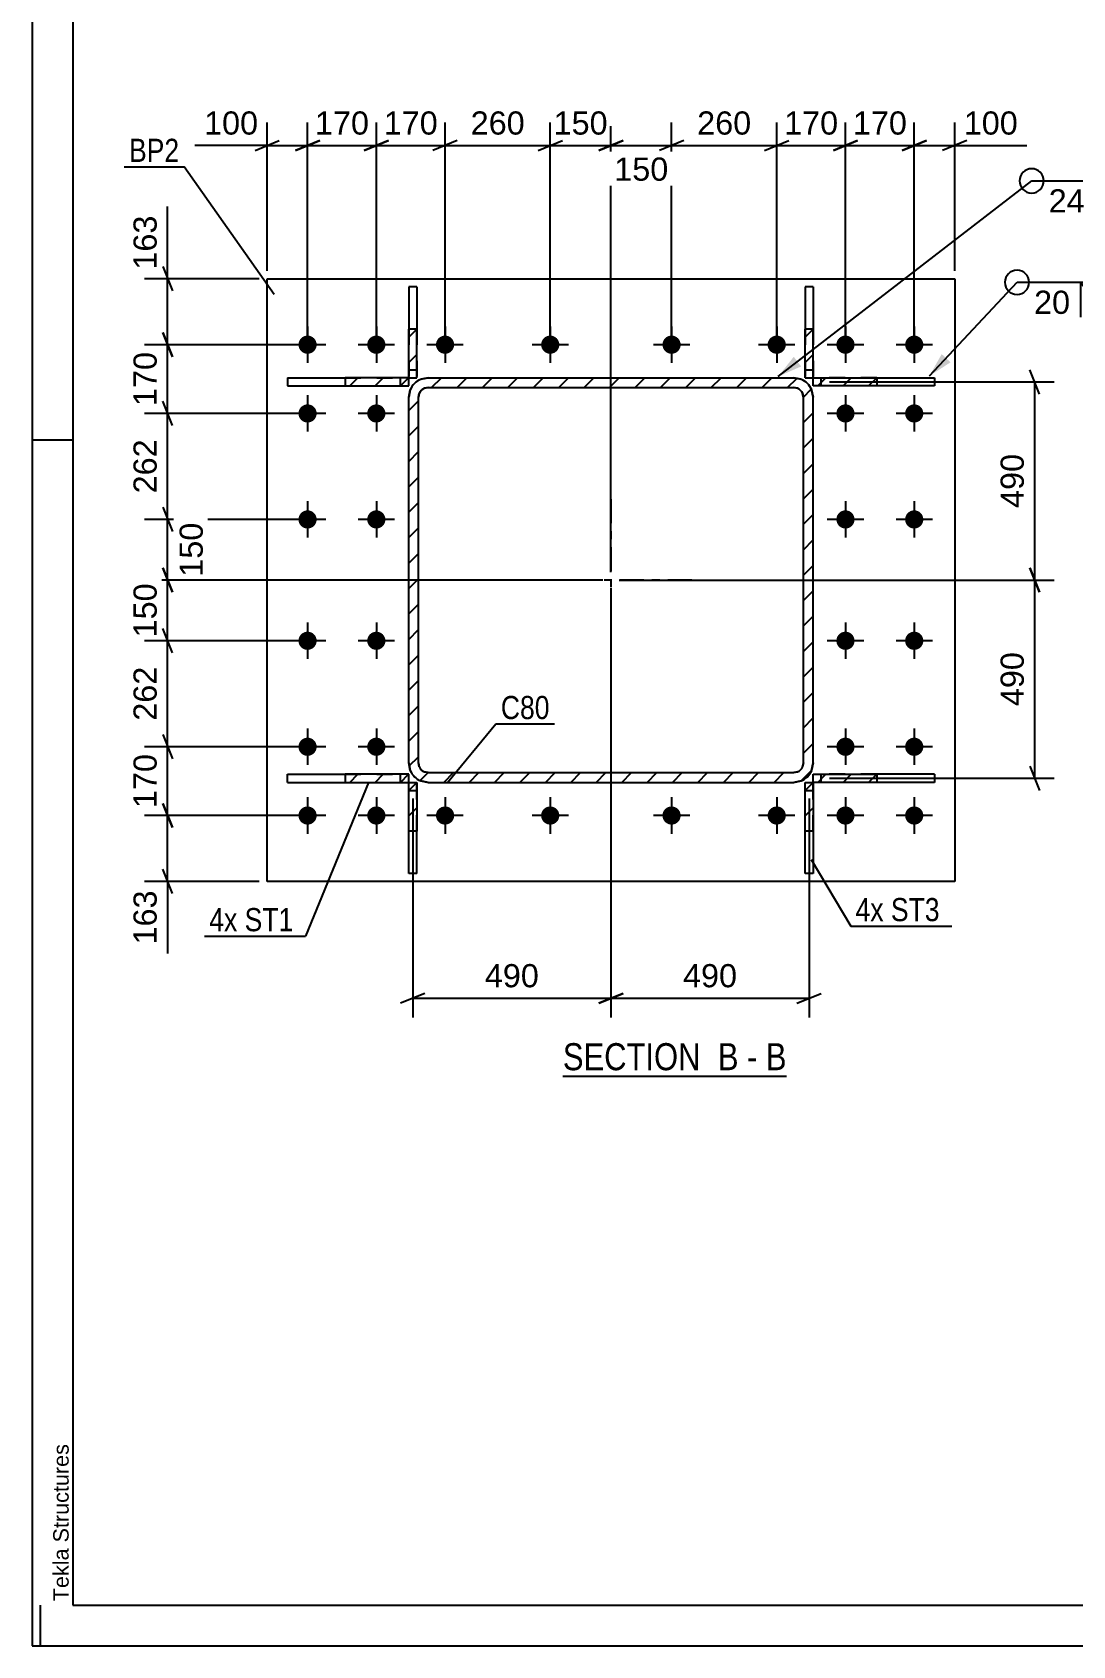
# Model space of a CAD drawing. Header units: millimetres. Extents: x 0 to 841, y 0 to 594.
# Drawn here: x 0 to 128.6, y 0 to 199.4 of the extents above; entities that cross this region are included whole.
import ezdxf

# ---------------------------------------------------------------- set-up
doc = ezdxf.new("R2010")
doc.units = ezdxf.units.MM
doc.linetypes.add('DXK_LINE_DOT2', pattern=[3.9198, 1.9599, -1.9599])
doc.linetypes.add('DXK_LINE_DOT3', pattern=[5.9187, 2.979, -0.9799, 0.9799, -0.9799])
doc.styles.add('Arial', font='ARIAL.TTF', dxfattribs={"height": 0.2})
doc.styles.add('Arial Narrow', font='ARIALN.TTF', dxfattribs={"height": 0.2})

# ---------------------------------------------------------------- blocks, each defined once
blk = doc.blocks.new('Unknown-284856987-18 - 4410')
at = {"color": 6, "linetype": 'Continuous'}
blk.add_line((65.6, 70.39), (93.24, 70.39), dxfattribs=at)
at = {"color": 0, "linetype": 'Continuous'}
for points in [[(83.71, 71.14), (83.71, 74.64), (65.6, 74.64), (65.6, 71.14)], [(87.31, 71.14), (87.31, 74.64), (84.76, 74.64), (84.76, 71.14)], [(89.64, 71.14), (89.64, 74.64), (88.36, 74.64), (88.36, 71.14)], [(93.24, 71.14), (93.24, 74.64), (90.69, 74.64), (90.69, 71.14)]]:
    blk.add_wipeout(points, dxfattribs=at)
at = {"color": 7, "linetype": 'Continuous', "style": 'Arial Narrow'}
for s, p in [('SECTION ', (65.6, 71.14)), ('B', (84.76, 71.14)), ('B', (90.69, 71.14)), ('-', (88.36, 71.14))]:
    blk.add_text(s, height=3.34, dxfattribs=at).set_placement(p)
blk = doc.blocks.new('Unknown-284856987-1130')
at = {"color": 5, "linetype": 'Continuous'}
for p, q in [((0, 594), (0, 0)), ((5, 589), (5, 5)), ((5, 149), (0, 149)), ((1, 0), (1, 5)), ((5, 5), (836, 5)), ((0, 0), (841, 0))]:
    blk.add_line(p, q, dxfattribs=at)
at = {"color": 174, "linetype": 'Continuous', "style": 'Arial'}
blk.add_text('Tekla Structures', height=1.9102, rotation=90, dxfattribs=at).set_placement((4.5, 5.5))
blk = doc.blocks.new('Part-284856987-4473 - 4410')
at = {"linetype": 'Continuous'}
h = blk.add_hatch(dxfattribs=at)
h.set_pattern_fill('', scale=0.7, style=0, pattern_type=0)
h.set_pattern_definition([(45, (96.5356, 162.7479), (-1.57154, 1.57154), [])])
h.paths.add_polyline_path([(96.54, 156.72), (96.54, 162.75), (95.54, 162.75), (95.54, 156.72)])
at = {"color": 2, "linetype": 'Continuous'}
for p, q in [((95.54, 167.97), (95.54, 162.75)), ((96.54, 167.97), (95.54, 167.97)), ((96.54, 167.97), (96.54, 162.75)), ((95.54, 156.72), (95.54, 162.75)), ((96.54, 162.75), (95.54, 162.75)), ((96.54, 156.72), (96.54, 162.75)), ((95.54, 156.72), (96.54, 156.72))]:
    blk.add_line(p, q, dxfattribs=at)
at = {"color": 7, "linetype": 'DXK_LINE_DOT2'}
for p, q in [((95.54, 162.75), (95.54, 156.72)), ((96.54, 162.75), (96.54, 156.72)), ((95.54, 157.72), (96.54, 157.72)), ((95.54, 156.72), (96.54, 156.72))]:
    blk.add_line(p, q, dxfattribs=at)
blk = doc.blocks.new('Part-284856987-4422 - 4410')
at = {"color": 2, "linetype": 'Continuous'}
for p, q in [((29.04, 168.97), (114.04, 168.97)), ((29.04, 94.47), (29.04, 168.97)), ((114.04, 168.97), (114.04, 94.47)), ((114.04, 94.47), (29.04, 94.47))]:
    blk.add_line(p, q, dxfattribs=at)
blk = doc.blocks.new('Part-284856987-4437 - 4410')
at = {"linetype": 'Continuous'}
h = blk.add_hatch(dxfattribs=at)
h.set_pattern_fill('', scale=0.7, style=0, pattern_type=0)
h.set_pattern_definition([(45, (104.3991, 156.7228), (-1.57154, 1.57154), [])])
h.paths.add_polyline_path([(104.4, 155.72), (104.4, 156.72), (96.54, 156.72), (96.54, 155.72)])
at = {"color": 7, "linetype": 'DXK_LINE_DOT2'}
for p, q in [((104.4, 156.72), (96.54, 156.72)), ((96.54, 155.72), (96.54, 156.72)), ((104.4, 155.72), (96.54, 155.72)), ((97.54, 155.72), (97.54, 156.72))]:
    blk.add_line(p, q, dxfattribs=at)
at = {"color": 2, "linetype": 'Continuous'}
for p, q in [((96.54, 156.72), (104.4, 156.72)), ((96.54, 155.72), (96.54, 156.72)), ((104.4, 155.72), (96.54, 155.72)), ((104.4, 156.72), (111.54, 156.72)), ((104.4, 156.72), (104.4, 155.72)), ((111.54, 155.72), (104.4, 155.72)), ((111.54, 156.72), (111.54, 155.72))]:
    blk.add_line(p, q, dxfattribs=at)
blk = doc.blocks.new('Part-284856987-4476 - 4410')
at = {"linetype": 'Continuous'}
h = blk.add_hatch(dxfattribs=at)
h.set_pattern_fill('', scale=0.7, style=0, pattern_type=0)
h.set_pattern_definition([(45, (96.5356, 106.7228), (-1.57154, 1.57154), [])])
h.paths.add_polyline_path([(96.54, 100.7), (96.54, 106.72), (95.54, 106.72), (95.54, 100.7)])
at = {"color": 7, "linetype": 'DXK_LINE_DOT2'}
for p, q in [((95.54, 100.7), (95.54, 106.72)), ((95.54, 106.72), (96.54, 106.72)), ((95.54, 105.72), (96.54, 105.72)), ((96.54, 100.7), (96.54, 106.72))]:
    blk.add_line(p, q, dxfattribs=at)
at = {"color": 2, "linetype": 'Continuous'}
for p, q in [((95.54, 100.7), (95.54, 106.72)), ((95.54, 106.72), (96.54, 106.72)), ((96.54, 106.72), (96.54, 100.7)), ((95.54, 95.47), (95.54, 100.7)), ((96.54, 100.7), (95.54, 100.7)), ((96.54, 100.7), (96.54, 95.47)), ((96.54, 95.47), (95.54, 95.47))]:
    blk.add_line(p, q, dxfattribs=at)
blk = doc.blocks.new('Part-284856987-4507 - 4410')
at = {"linetype": 'Continuous'}
h = blk.add_hatch(dxfattribs=at)
h.set_pattern_fill('', scale=0.7, style=0, pattern_type=0)
h.set_pattern_definition([(45, (47.5353, 106.7228), (-1.57154, 1.57154), [])])
h.paths.add_polyline_path([(47.54, 100.7), (47.54, 106.72), (46.54, 106.72), (46.54, 100.7)])
at = {"color": 7, "linetype": 'DXK_LINE_DOT2'}
for p, q in [((46.54, 100.7), (46.54, 106.72)), ((46.54, 106.72), (47.54, 106.72)), ((46.54, 105.72), (47.54, 105.72)), ((47.54, 100.7), (47.54, 106.72))]:
    blk.add_line(p, q, dxfattribs=at)
at = {"color": 2, "linetype": 'Continuous'}
for p, q in [((46.54, 100.7), (46.54, 106.72)), ((46.54, 106.72), (47.54, 106.72)), ((47.54, 106.72), (47.54, 100.7)), ((46.54, 95.47), (46.54, 100.7)), ((47.54, 100.7), (46.54, 100.7)), ((47.54, 95.47), (47.54, 100.7)), ((47.54, 95.47), (46.54, 95.47))]:
    blk.add_line(p, q, dxfattribs=at)
blk = doc.blocks.new('Bolt-284856987-4491 - 4410')
at = {"linetype": 'Continuous'}
for points in [[(35.16, 160.82, -1), (32.91, 160.82, -1)], [(43.66, 160.82, -1), (41.41, 160.82, -1)], [(52.16, 160.82, -1), (49.91, 160.82, -1)], [(65.16, 160.82, -1), (62.91, 160.82, -1)], [(80.16, 160.82, -1), (77.91, 160.82, -1)], [(93.16, 160.82, -1), (90.91, 160.82, -1)], [(101.66, 160.82, -1), (99.41, 160.82, -1)], [(110.16, 160.82, -1), (107.91, 160.82, -1)], [(35.16, 152.32, -1), (32.91, 152.32, -1)], [(43.66, 152.32, -1), (41.41, 152.32, -1)], [(101.66, 152.32, -1), (99.41, 152.32, -1)], [(110.16, 152.32, -1), (107.91, 152.32, -1)], [(35.16, 139.22, -1), (32.91, 139.22, -1)], [(43.66, 139.22, -1), (41.41, 139.22, -1)], [(101.66, 139.22, -1), (99.41, 139.22, -1)], [(110.16, 139.22, -1), (107.91, 139.22, -1)], [(35.16, 124.22, -1), (32.91, 124.22, -1)], [(43.66, 124.22, -1), (41.41, 124.22, -1)], [(101.66, 124.22, -1), (99.41, 124.22, -1)], [(110.16, 124.22, -1), (107.91, 124.22, -1)], [(35.16, 111.12, -1), (32.91, 111.12, -1)], [(43.66, 111.12, -1), (41.41, 111.12, -1)], [(101.66, 111.12, -1), (99.41, 111.12, -1)], [(110.16, 111.12, -1), (107.91, 111.12, -1)], [(35.16, 102.62, -1), (32.91, 102.62, -1)], [(43.66, 102.62, -1), (41.41, 102.62, -1)], [(52.16, 102.62, -1), (49.91, 102.62, -1)], [(65.16, 102.62, -1), (62.91, 102.62, -1)], [(80.16, 102.62, -1), (77.91, 102.62, -1)], [(93.16, 102.62, -1), (90.91, 102.62, -1)], [(101.66, 102.62, -1), (99.41, 102.62, -1)], [(110.16, 102.62, -1), (107.91, 102.62, -1)]]:
    blk.add_hatch(color=1, dxfattribs=at).paths.add_polyline_path(points)
at = {"color": 1, "linetype": 'Continuous'}
for p, q in [((34.04, 163.07), (34.04, 158.57)), ((42.54, 163.07), (42.54, 158.57)), ((51.04, 163.07), (51.04, 158.57)), ((64.04, 163.07), (64.04, 158.57)), ((79.04, 163.07), (79.04, 158.57)), ((92.04, 163.07), (92.04, 158.57)), ((100.54, 163.07), (100.54, 158.57)), ((109.04, 163.07), (109.04, 158.57)), ((36.29, 160.82), (31.79, 160.82)), ((44.79, 160.82), (40.29, 160.82)), ((53.29, 160.82), (48.79, 160.82)), ((66.29, 160.82), (61.79, 160.82)), ((81.29, 160.82), (76.79, 160.82)), ((94.29, 160.82), (89.79, 160.82)), ((102.79, 160.82), (98.29, 160.82)), ((111.29, 160.82), (106.79, 160.82)), ((34.04, 154.57), (34.04, 150.07)), ((42.54, 154.57), (42.54, 150.07)), ((100.54, 154.57), (100.54, 150.07)), ((109.04, 154.57), (109.04, 150.07)), ((36.29, 152.32), (31.79, 152.32)), ((44.79, 152.32), (40.29, 152.32)), ((102.79, 152.32), (98.29, 152.32)), ((111.29, 152.32), (106.79, 152.32)), ((34.04, 141.47), (34.04, 136.97)), ((42.54, 141.47), (42.54, 136.97)), ((100.54, 141.47), (100.54, 136.97)), ((109.04, 141.47), (109.04, 136.97)), ((36.29, 139.22), (31.79, 139.22)), ((44.79, 139.22), (40.29, 139.22)), ((102.79, 139.22), (98.29, 139.22)), ((111.29, 139.22), (106.79, 139.22)), ((34.04, 126.47), (34.04, 121.97)), ((42.54, 126.47), (42.54, 121.97)), ((100.54, 126.47), (100.54, 121.97)), ((109.04, 126.47), (109.04, 121.97)), ((36.29, 124.22), (31.79, 124.22)), ((44.79, 124.22), (40.29, 124.22)), ((102.79, 124.22), (98.29, 124.22)), ((111.29, 124.22), (106.79, 124.22)), ((34.04, 113.37), (34.04, 108.87)), ((42.54, 113.37), (42.54, 108.87)), ((100.54, 113.37), (100.54, 108.87)), ((109.04, 113.37), (109.04, 108.87)), ((36.29, 111.12), (31.79, 111.12)), ((44.79, 111.12), (40.29, 111.12)), ((102.79, 111.12), (98.29, 111.12)), ((111.29, 111.12), (106.79, 111.12)), ((34.04, 104.87), (34.04, 100.37)), ((42.54, 104.87), (42.54, 100.37)), ((51.04, 104.87), (51.04, 100.37)), ((64.04, 104.87), (64.04, 100.37)), ((79.04, 104.87), (79.04, 100.37)), ((92.04, 104.87), (92.04, 100.37)), ((100.54, 104.87), (100.54, 100.37)), ((109.04, 104.87), (109.04, 100.37)), ((36.29, 102.62), (31.79, 102.62)), ((44.79, 102.62), (40.29, 102.62)), ((53.29, 102.62), (48.79, 102.62)), ((66.29, 102.62), (61.79, 102.62)), ((81.29, 102.62), (76.79, 102.62)), ((94.29, 102.62), (89.79, 102.62)), ((102.79, 102.62), (98.29, 102.62)), ((111.29, 102.62), (106.79, 102.62))]:
    blk.add_line(p, q, dxfattribs=at)
blk = doc.blocks.new('Part-284856987-4508 - 4410')
at = {"linetype": 'Continuous'}
h = blk.add_hatch(dxfattribs=at)
h.set_pattern_fill('', scale=0.7, style=0, pattern_type=0)
h.set_pattern_definition([(45, (47.5353, 162.7479), (-1.57154, 1.57154), [])])
h.paths.add_polyline_path([(47.54, 156.72), (47.54, 162.75), (46.54, 162.75), (46.54, 156.72)])
at = {"color": 2, "linetype": 'Continuous'}
for p, q in [((47.54, 167.97), (46.54, 167.97)), ((46.54, 167.97), (46.54, 162.75)), ((47.54, 167.97), (47.54, 162.75)), ((46.54, 156.72), (46.54, 162.75)), ((47.54, 162.75), (46.54, 162.75)), ((47.54, 156.72), (47.54, 162.75)), ((46.54, 156.72), (47.54, 156.72))]:
    blk.add_line(p, q, dxfattribs=at)
at = {"color": 7, "linetype": 'DXK_LINE_DOT2'}
for p, q in [((46.54, 162.75), (46.54, 156.72)), ((47.54, 162.75), (47.54, 156.72)), ((46.54, 157.72), (47.54, 157.72)), ((46.54, 156.72), (47.54, 156.72))]:
    blk.add_line(p, q, dxfattribs=at)
blk = doc.blocks.new('Part-284856987-4514 - 4410')
at = {"linetype": 'Continuous'}
h = blk.add_hatch(dxfattribs=at)
h.set_pattern_fill('', scale=0.7, style=0, pattern_type=0)
h.set_pattern_definition([(45, (95.0537, 106.9055), (-1.571545, 1.571545), [])])
h.paths.add_polyline_path([(94.14, 106.72), (95.05, 106.91), (95.83, 107.43), (96.35, 108.2), (96.54, 109.12), (96.54, 154.32), (96.35, 155.24), (95.83, 156.02), (95.05, 156.54), (94.14, 156.72), (48.94, 156.72), (48.02, 156.54), (47.24, 156.02), (46.72, 155.24), (46.54, 154.32), (46.54, 109.12), (46.72, 108.2), (47.24, 107.43), (48.02, 106.91), (48.94, 106.72)])
h.paths.add_polyline_path([(48.48, 108.01), (48.09, 108.27), (47.83, 108.66), (47.74, 109.12), (47.74, 154.32), (47.83, 154.78), (48.09, 155.17), (48.48, 155.43), (48.94, 155.52), (94.14, 155.52), (94.59, 155.43), (94.98, 155.17), (95.24, 154.78), (95.34, 154.32), (95.34, 109.12), (95.24, 108.66), (94.98, 108.27), (94.59, 108.01), (94.14, 107.92), (48.94, 107.92)])
at = {"color": 7, "linetype": 'DXK_LINE_DOT2'}
for p, q in [((48.02, 156.54), (48.94, 156.72)), ((48.94, 156.72), (94.14, 156.72)), ((94.14, 156.72), (95.05, 156.54)), ((46.54, 154.32), (46.72, 155.24)), ((46.54, 109.12), (46.54, 154.32)), ((47.83, 154.78), (47.74, 154.32)), ((47.74, 109.12), (47.74, 154.32)), ((48.94, 155.52), (48.48, 155.43)), ((48.94, 155.52), (94.14, 155.52)), ((94.59, 155.43), (94.14, 155.52)), ((95.34, 154.32), (95.24, 154.78)), ((95.34, 109.12), (95.34, 154.32)), ((96.35, 155.24), (96.54, 154.32)), ((96.54, 109.12), (96.54, 154.32)), ((46.72, 108.2), (46.54, 109.12)), ((47.74, 109.12), (47.83, 108.66)), ((48.48, 108.01), (48.94, 107.92)), ((48.94, 107.92), (94.14, 107.92)), ((94.14, 107.92), (94.59, 108.01)), ((95.24, 108.66), (95.34, 109.12)), ((96.54, 109.12), (96.35, 108.2)), ((48.94, 106.72), (48.02, 106.91)), ((48.94, 106.72), (94.14, 106.72)), ((95.05, 106.91), (94.14, 106.72))]:
    blk.add_line(p, q, dxfattribs=at)
at = {"color": 2, "linetype": 'Continuous'}
for p, q in [((48.94, 156.72), (48.02, 156.54)), ((48.94, 156.72), (94.14, 156.72)), ((95.05, 156.54), (94.14, 156.72)), ((46.72, 155.24), (46.54, 154.32)), ((46.54, 109.12), (46.54, 154.32)), ((47.74, 154.32), (47.83, 154.78)), ((47.74, 109.12), (47.74, 154.32)), ((48.48, 155.43), (48.94, 155.52)), ((48.94, 155.52), (94.14, 155.52)), ((94.14, 155.52), (94.59, 155.43)), ((95.24, 154.78), (95.34, 154.32)), ((95.34, 109.12), (95.34, 154.32)), ((96.54, 154.32), (96.35, 155.24)), ((96.54, 109.12), (96.54, 154.32)), ((46.54, 109.12), (46.72, 108.2)), ((47.83, 108.66), (47.74, 109.12)), ((48.94, 107.92), (48.48, 108.01)), ((48.94, 107.92), (94.14, 107.92)), ((94.59, 108.01), (94.14, 107.92)), ((95.34, 109.12), (95.24, 108.66)), ((96.35, 108.2), (96.54, 109.12)), ((48.02, 106.91), (48.94, 106.72)), ((48.94, 106.72), (94.14, 106.72)), ((94.14, 106.72), (95.05, 106.91))]:
    blk.add_line(p, q, dxfattribs=at)
at = {"color": 7, "linetype": 'DXK_LINE_DOT3'}
for p, q in [((71.54, 141.72), (71.54, 121.72)), ((81.54, 131.72), (61.54, 131.72))]:
    blk.add_line(p, q, dxfattribs=at)
at = {"color": 7, "linetype": 'DXK_LINE_DOT2'}
for centre, radius, start, end in [((48.94, 154.32), 2.4, 112.5, 157.5), ((94.14, 154.32), 2.4, 22.5, 67.5), ((48.94, 154.32), 1.2, 112.5, 157.5), ((94.14, 154.32), 1.2, 22.5, 67.5), ((48.94, 109.12), 2.4, 202.5, 247.5), ((48.94, 109.12), 1.2, 202.5, 247.5), ((94.14, 109.12), 1.2, 292.5, 337.5), ((94.14, 109.12), 2.4, 292.5, 337.5)]:
    blk.add_arc(centre, radius, start, end, dxfattribs=at)
at = {"color": 2, "linetype": 'Continuous'}
for centre, radius, start, end in [((48.94, 154.32), 2.4, 112.5, 157.5), ((94.14, 154.32), 2.4, 22.5, 67.5), ((48.94, 154.32), 1.2, 112.5, 157.5), ((94.14, 154.32), 1.2, 22.5, 67.5), ((48.94, 109.12), 2.4, 202.5, 247.5), ((48.94, 109.12), 1.2, 202.5, 247.5), ((94.14, 109.12), 1.2, 292.5, 337.5), ((94.14, 109.12), 2.4, 292.5, 337.5)]:
    blk.add_arc(centre, radius, start, end, dxfattribs=at)
blk = doc.blocks.new('Part-284856987-4529 - 4410')
at = {"linetype": 'Continuous'}
h = blk.add_hatch(dxfattribs=at)
h.set_pattern_fill('', scale=0.7, style=0, pattern_type=0)
h.set_pattern_definition([(45, (46.5353, 107.7228), (-1.57154, 1.57154), [])])
h.paths.add_polyline_path([(46.54, 106.72), (46.54, 107.72), (38.67, 107.72), (38.67, 106.72)])
at = {"color": 2, "linetype": 'Continuous'}
for p, q in [((31.54, 107.72), (38.67, 107.72)), ((31.54, 106.72), (31.54, 107.72)), ((46.54, 107.72), (38.67, 107.72)), ((38.67, 107.72), (38.67, 106.72)), ((46.54, 106.72), (46.54, 107.72)), ((31.54, 106.72), (38.67, 106.72)), ((38.67, 106.72), (46.54, 106.72))]:
    blk.add_line(p, q, dxfattribs=at)
at = {"color": 7, "linetype": 'DXK_LINE_DOT2'}
for p, q in [((38.67, 107.72), (46.54, 107.72)), ((45.54, 106.72), (45.54, 107.72)), ((46.54, 106.72), (46.54, 107.72)), ((38.67, 106.72), (46.54, 106.72))]:
    blk.add_line(p, q, dxfattribs=at)
blk = doc.blocks.new('Part-284856987-4534 - 4410')
at = {"linetype": 'Continuous'}
h = blk.add_hatch(dxfattribs=at)
h.set_pattern_fill('', scale=0.7, style=0, pattern_type=0)
h.set_pattern_definition([(45, (46.5353, 156.7228), (-1.57154, 1.57154), [])])
h.paths.add_polyline_path([(46.54, 155.72), (46.54, 156.72), (38.67, 156.72), (38.67, 155.72)])
at = {"color": 2, "linetype": 'Continuous'}
for p, q in [((31.54, 156.72), (38.67, 156.72)), ((31.54, 156.72), (31.54, 155.72)), ((31.54, 155.72), (38.67, 155.72)), ((46.54, 156.72), (38.67, 156.72)), ((38.67, 156.72), (38.67, 155.72)), ((38.67, 155.72), (46.54, 155.72)), ((46.54, 155.72), (46.54, 156.72))]:
    blk.add_line(p, q, dxfattribs=at)
at = {"color": 7, "linetype": 'DXK_LINE_DOT2'}
for p, q in [((38.67, 156.72), (46.54, 156.72)), ((38.67, 155.72), (46.54, 155.72)), ((45.54, 155.72), (45.54, 156.72)), ((46.54, 155.72), (46.54, 156.72))]:
    blk.add_line(p, q, dxfattribs=at)
blk = doc.blocks.new('Part-284856987-4539 - 4410')
at = {"linetype": 'Continuous'}
h = blk.add_hatch(dxfattribs=at)
h.set_pattern_fill('', scale=0.7, style=0, pattern_type=0)
h.set_pattern_definition([(45, (104.3991, 107.7228), (-1.57154, 1.57154), [])])
h.paths.add_polyline_path([(104.4, 106.72), (104.4, 107.72), (96.54, 107.72), (96.54, 106.72)])
at = {"color": 7, "linetype": 'DXK_LINE_DOT2'}
for p, q in [((104.4, 107.72), (96.54, 107.72)), ((96.54, 106.72), (96.54, 107.72)), ((97.54, 106.72), (97.54, 107.72)), ((104.4, 106.72), (96.54, 106.72))]:
    blk.add_line(p, q, dxfattribs=at)
at = {"color": 2, "linetype": 'Continuous'}
for p, q in [((96.54, 107.72), (104.4, 107.72)), ((96.54, 106.72), (96.54, 107.72)), ((111.54, 107.72), (104.4, 107.72)), ((104.4, 107.72), (104.4, 106.72)), ((111.54, 107.72), (111.54, 106.72)), ((104.4, 106.72), (96.54, 106.72)), ((111.54, 106.72), (104.4, 106.72))]:
    blk.add_line(p, q, dxfattribs=at)
blk = doc.blocks.new('StraightDimension-284856987-16441 - 4410')
at = {"color": 7, "linetype": 'Continuous'}
for p, q in [((64.04, 161.82), (64.04, 188.29)), ((71.54, 132.72), (71.54, 188.29)), ((62.54, 184.84), (65.54, 186.04)), ((73.04, 186.04), (70.04, 184.84)), ((64.04, 185.44), (71.54, 185.44))]:
    blk.add_line(p, q, dxfattribs=at)
at = {"color": 0}
blk.add_wipeout([(71.72, 186.19), (71.72, 190.39), (63.85, 190.39), (63.85, 186.19)], dxfattribs=at)
at = {"color": 3, "style": 'Arial'}
blk.add_text('150', height=2.865, dxfattribs=at).set_placement((64.45, 186.79))
blk = doc.blocks.new('StraightDimension-284856987-16437 - 4410')
at = {"color": 7, "linetype": 'Continuous'}
for p, q in [((100.54, 161.82), (100.54, 188.29)), ((109.04, 161.82), (109.04, 188.29)), ((99.04, 184.84), (102.04, 186.04)), ((110.54, 186.04), (107.54, 184.84)), ((100.54, 185.44), (109.04, 185.44))]:
    blk.add_line(p, q, dxfattribs=at)
at = {"color": 0}
blk.add_wipeout([(108.72, 186.19), (108.72, 190.39), (100.85, 190.39), (100.85, 186.19)], dxfattribs=at)
at = {"color": 3, "style": 'Arial'}
blk.add_text('170', height=2.865, dxfattribs=at).set_placement((101.45, 186.79))
blk = doc.blocks.new('StraightDimension-284856987-4542 - 4410')
at = {"color": 7, "linetype": 'Continuous'}
for p, q in [((124.53, 154.72), (123.33, 157.72)), ((98.54, 156.22), (126.33, 156.22)), ((123.93, 131.72), (123.93, 156.22)), ((72.54, 131.72), (126.33, 131.72)), ((123.33, 133.22), (124.53, 130.22))]:
    blk.add_line(p, q, dxfattribs=at)
at = {"color": 0}
blk.add_wipeout([(123.18, 147.91), (118.98, 147.91), (118.98, 140.04), (123.18, 140.04)], dxfattribs=at)
at = {"color": 3, "style": 'Arial'}
blk.add_text('490', height=2.865, rotation=90.0002, dxfattribs=at).set_placement((122.58, 140.64))
blk = doc.blocks.new('StraightDimension-284856987-4550 - 4410')
at = {"color": 7, "linetype": 'Continuous'}
for p, q in [((72.54, 131.72), (126.33, 131.72)), ((124.53, 130.22), (123.33, 133.22)), ((123.93, 107.22), (123.93, 131.72)), ((123.33, 108.72), (124.53, 105.72)), ((98.54, 107.22), (126.33, 107.22))]:
    blk.add_line(p, q, dxfattribs=at)
at = {"color": 0}
blk.add_wipeout([(123.18, 123.41), (118.98, 123.41), (118.98, 115.54), (123.18, 115.54)], dxfattribs=at)
at = {"color": 3, "style": 'Arial'}
blk.add_text('490', height=2.865, rotation=90.0002, dxfattribs=at).set_placement((122.58, 116.14))
blk = doc.blocks.new('StraightDimension-284856987-16444 - 4410')
at = {"color": 7, "linetype": 'Continuous'}
for p, q in [((34.04, 161.82), (34.04, 188.29)), ((42.54, 161.82), (42.54, 188.29)), ((32.54, 184.84), (35.54, 186.04)), ((44.04, 186.04), (41.04, 184.84)), ((34.04, 185.44), (42.54, 185.44))]:
    blk.add_line(p, q, dxfattribs=at)
at = {"color": 0}
blk.add_wipeout([(42.22, 186.19), (42.22, 190.39), (34.35, 190.39), (34.35, 186.19)], dxfattribs=at)
at = {"color": 3, "style": 'Arial'}
blk.add_text('170', height=2.865, dxfattribs=at).set_placement((34.95, 186.79))
blk = doc.blocks.new('StraightDimension-284856987-16442 - 4410')
at = {"color": 7, "linetype": 'Continuous'}
for p, q in [((51.04, 161.82), (51.04, 188.29)), ((64.04, 161.82), (64.04, 188.29)), ((52.54, 186.04), (49.54, 184.84)), ((62.54, 184.84), (65.54, 186.04)), ((51.04, 185.44), (64.04, 185.44))]:
    blk.add_line(p, q, dxfattribs=at)
at = {"color": 0}
blk.add_wipeout([(61.47, 186.19), (61.47, 190.39), (53.6, 190.39), (53.6, 186.19)], dxfattribs=at)
at = {"color": 3, "style": 'Arial'}
blk.add_text('260', height=2.865, dxfattribs=at).set_placement((54.2, 186.79))
blk = doc.blocks.new('StraightDimension-284856987-16377 - 4410')
at = {"color": 7, "linetype": 'Continuous'}
for p, q in [((16.13, 112.62), (17.33, 109.62)), ((33.04, 111.12), (13.88, 111.12)), ((16.73, 102.62), (16.73, 111.12)), ((17.33, 101.12), (16.13, 104.12)), ((33.04, 102.62), (13.88, 102.62))]:
    blk.add_line(p, q, dxfattribs=at)
at = {"color": 0}
blk.add_wipeout([(15.98, 110.81), (11.78, 110.81), (11.78, 102.94), (15.98, 102.94)], dxfattribs=at)
at = {"color": 3, "style": 'Arial'}
blk.add_text('170', height=2.865, rotation=90.0002, dxfattribs=at).set_placement((15.38, 103.54))
blk = doc.blocks.new('StraightDimension-284856987-16372 - 4410')
at = {"color": 7, "linetype": 'Continuous'}
for p, q in [((16.13, 162.32), (17.33, 159.32)), ((33.04, 160.82), (13.88, 160.82)), ((16.73, 152.32), (16.73, 160.82)), ((17.33, 150.82), (16.13, 153.82)), ((33.04, 152.32), (13.88, 152.32))]:
    blk.add_line(p, q, dxfattribs=at)
at = {"color": 0}
blk.add_wipeout([(15.98, 160.51), (11.78, 160.51), (11.78, 152.64), (15.98, 152.64)], dxfattribs=at)
at = {"color": 3, "style": 'Arial'}
blk.add_text('170', height=2.865, rotation=90.0002, dxfattribs=at).set_placement((15.38, 153.24))
blk = doc.blocks.new('StraightDimension-284856987-4558 - 4410')
at = {"color": 7, "linetype": 'Continuous'}
for p, q in [((71.54, 130.72), (71.54, 77.64)), ((96.04, 104.72), (96.04, 77.64)), ((73.04, 80.64), (70.04, 79.44)), ((71.54, 80.04), (96.04, 80.04)), ((94.54, 79.44), (97.54, 80.64))]:
    blk.add_line(p, q, dxfattribs=at)
at = {"color": 0}
blk.add_wipeout([(87.72, 80.79), (87.72, 84.99), (79.85, 84.99), (79.85, 80.79)], dxfattribs=at)
at = {"color": 3, "style": 'Arial'}
blk.add_text('490', height=2.865, dxfattribs=at).set_placement((80.45, 81.39))
blk = doc.blocks.new('StraightDimension-284856987-4561 - 4410')
at = {"color": 7, "linetype": 'Continuous'}
for p, q in [((71.54, 130.72), (71.54, 77.64)), ((47.04, 104.72), (47.04, 77.64)), ((48.54, 80.64), (45.54, 79.44)), ((47.04, 80.04), (71.54, 80.04)), ((70.04, 79.44), (73.04, 80.64))]:
    blk.add_line(p, q, dxfattribs=at)
at = {"color": 0}
blk.add_wipeout([(63.22, 80.79), (63.22, 84.99), (55.35, 84.99), (55.35, 80.79)], dxfattribs=at)
at = {"color": 3, "style": 'Arial'}
blk.add_text('490', height=2.865, dxfattribs=at).set_placement((55.95, 81.39))
blk = doc.blocks.new('StraightDimension-284856987-16371 - 4410')
at = {"color": 7, "linetype": 'Continuous'}
for p, q in [((16.13, 170.47), (17.33, 167.47)), ((28.04, 168.97), (13.88, 168.97)), ((16.73, 160.82), (16.73, 168.97)), ((17.33, 159.32), (16.13, 162.32)), ((33.04, 160.82), (13.88, 160.82))]:
    blk.add_line(p, q, dxfattribs=at)
at = {"color": 0}
blk.add_wipeout([(15.98, 177.37), (11.78, 177.37), (11.78, 169.5), (15.98, 169.5)], dxfattribs=at)
at = {"color": 7, "linetype": 'Continuous'}
blk.add_line((16.73, 168.97), (16.73, 177.89), dxfattribs=at)
blk.add_line((16.73, 168.97), (16.73, 177.89), dxfattribs=at)
at = {"color": 3, "style": 'Arial'}
blk.add_text('163', height=2.865, rotation=90.0002, dxfattribs=at).set_placement((15.38, 170.1))
blk = doc.blocks.new('StraightDimension-284856987-16373 - 4410')
at = {"color": 7, "linetype": 'Continuous'}
for p, q in [((17.33, 150.82), (16.13, 153.82)), ((33.04, 152.32), (13.88, 152.32)), ((16.73, 139.22), (16.73, 152.32)), ((16.13, 140.72), (17.33, 137.72)), ((33.04, 139.22), (13.88, 139.22))]:
    blk.add_line(p, q, dxfattribs=at)
at = {"color": 0}
blk.add_wipeout([(15.98, 149.71), (11.78, 149.71), (11.78, 141.84), (15.98, 141.84)], dxfattribs=at)
at = {"color": 3, "style": 'Arial'}
blk.add_text('262', height=2.865, rotation=90.0002, dxfattribs=at).set_placement((15.38, 142.44))
blk = doc.blocks.new('StraightDimension-284856987-16374 - 4410')
at = {"color": 7, "linetype": 'Continuous'}
for p, q in [((16.13, 140.72), (17.33, 137.72)), ((33.04, 139.22), (14.33, 139.22)), ((16.73, 131.72), (16.73, 139.22)), ((70.54, 131.72), (14.33, 131.72)), ((17.33, 130.22), (16.13, 133.22))]:
    blk.add_line(p, q, dxfattribs=at)
at = {"color": 0}
blk.add_wipeout([(21.68, 139.41), (17.48, 139.41), (17.48, 131.54), (21.68, 131.54)], dxfattribs=at)
at = {"color": 3, "style": 'Arial'}
blk.add_text('150', height=2.865, rotation=90.0002, dxfattribs=at).set_placement((21.08, 132.14))
blk = doc.blocks.new('StraightDimension-284856987-16375 - 4410')
at = {"color": 7, "linetype": 'Continuous'}
for p, q in [((70.54, 131.72), (13.88, 131.72)), ((16.13, 133.22), (17.33, 130.22)), ((16.73, 124.22), (16.73, 131.72)), ((17.33, 122.72), (16.13, 125.72)), ((33.04, 124.22), (13.88, 124.22))]:
    blk.add_line(p, q, dxfattribs=at)
at = {"color": 0}
blk.add_wipeout([(15.98, 131.91), (11.78, 131.91), (11.78, 124.04), (15.98, 124.04)], dxfattribs=at)
at = {"color": 3, "style": 'Arial'}
blk.add_text('150', height=2.865, rotation=90.0002, dxfattribs=at).set_placement((15.38, 124.64))
blk = doc.blocks.new('StraightDimension-284856987-16376 - 4410')
at = {"color": 7, "linetype": 'Continuous'}
for p, q in [((17.33, 122.72), (16.13, 125.72)), ((33.04, 124.22), (13.88, 124.22)), ((16.73, 111.12), (16.73, 124.22)), ((16.13, 112.62), (17.33, 109.62)), ((33.04, 111.12), (13.88, 111.12))]:
    blk.add_line(p, q, dxfattribs=at)
at = {"color": 0}
blk.add_wipeout([(15.98, 121.61), (11.78, 121.61), (11.78, 113.74), (15.98, 113.74)], dxfattribs=at)
at = {"color": 3, "style": 'Arial'}
blk.add_text('262', height=2.865, rotation=90.0002, dxfattribs=at).set_placement((15.38, 114.34))
blk = doc.blocks.new('StraightDimension-284856987-16378 - 4410')
at = {"color": 7, "linetype": 'Continuous'}
for p, q in [((16.13, 104.12), (17.33, 101.12)), ((33.04, 102.62), (13.88, 102.62)), ((16.73, 94.47), (16.73, 102.62)), ((17.33, 92.97), (16.13, 95.97)), ((28.04, 94.47), (13.88, 94.47))]:
    blk.add_line(p, q, dxfattribs=at)
at = {"color": 0}
blk.add_wipeout([(15.98, 93.95), (11.78, 93.95), (11.78, 86.08), (15.98, 86.08)], dxfattribs=at)
at = {"color": 7, "linetype": 'Continuous'}
blk.add_line((16.73, 94.47), (16.73, 85.55), dxfattribs=at)
blk.add_line((16.73, 94.47), (16.73, 85.55), dxfattribs=at)
at = {"color": 3, "style": 'Arial'}
blk.add_text('163', height=2.865, rotation=90.0002, dxfattribs=at).set_placement((15.38, 86.68))
blk = doc.blocks.new('StraightDimension-284856987-16436 - 4410')
at = {"color": 7, "linetype": 'Continuous'}
for p, q in [((109.04, 161.82), (109.04, 188.29)), ((114.04, 169.97), (114.04, 188.29)), ((107.54, 184.84), (110.54, 186.04)), ((115.54, 186.04), (112.54, 184.84)), ((109.04, 185.44), (114.04, 185.44))]:
    blk.add_line(p, q, dxfattribs=at)
at = {"color": 0}
blk.add_wipeout([(122.43, 186.19), (122.43, 190.39), (114.56, 190.39), (114.56, 186.19)], dxfattribs=at)
at = {"color": 7, "linetype": 'Continuous'}
blk.add_line((114.04, 185.44), (122.96, 185.44), dxfattribs=at)
blk.add_line((114.04, 185.44), (122.96, 185.44), dxfattribs=at)
at = {"color": 3, "style": 'Arial'}
blk.add_text('100', height=2.865, dxfattribs=at).set_placement((115.16, 186.79))
blk = doc.blocks.new('StraightDimension-284856987-16438 - 4410')
at = {"color": 7, "linetype": 'Continuous'}
for p, q in [((92.04, 161.82), (92.04, 188.29)), ((100.54, 161.82), (100.54, 188.29)), ((90.54, 184.84), (93.54, 186.04)), ((102.04, 186.04), (99.04, 184.84)), ((92.04, 185.44), (100.54, 185.44))]:
    blk.add_line(p, q, dxfattribs=at)
at = {"color": 0}
blk.add_wipeout([(100.22, 186.19), (100.22, 190.39), (92.35, 190.39), (92.35, 186.19)], dxfattribs=at)
at = {"color": 3, "style": 'Arial'}
blk.add_text('170', height=2.865, dxfattribs=at).set_placement((92.95, 186.79))
blk = doc.blocks.new('StraightDimension-284856987-16439 - 4410')
at = {"color": 7, "linetype": 'Continuous'}
for p, q in [((79.04, 161.82), (79.04, 188.29)), ((92.04, 161.82), (92.04, 188.29)), ((80.54, 186.04), (77.54, 184.84)), ((90.54, 184.84), (93.54, 186.04)), ((79.04, 185.44), (92.04, 185.44))]:
    blk.add_line(p, q, dxfattribs=at)
at = {"color": 0}
blk.add_wipeout([(89.47, 186.19), (89.47, 190.39), (81.6, 190.39), (81.6, 186.19)], dxfattribs=at)
at = {"color": 3, "style": 'Arial'}
blk.add_text('260', height=2.865, dxfattribs=at).set_placement((82.2, 186.79))
blk = doc.blocks.new('StraightDimension-284856987-16440 - 4410')
at = {"color": 7, "linetype": 'Continuous'}
for p, q in [((71.54, 132.72), (71.54, 187.84)), ((79.04, 161.82), (79.04, 187.84)), ((70.04, 184.84), (73.04, 186.04)), ((80.54, 186.04), (77.54, 184.84)), ((71.54, 185.44), (79.04, 185.44))]:
    blk.add_line(p, q, dxfattribs=at)
at = {"color": 0}
blk.add_wipeout([(79.22, 180.49), (79.22, 184.69), (71.35, 184.69), (71.35, 180.49)], dxfattribs=at)
at = {"color": 3, "style": 'Arial'}
blk.add_text('150', height=2.865, dxfattribs=at).set_placement((71.95, 181.09))
blk = doc.blocks.new('StraightDimension-284856987-16443 - 4410')
at = {"color": 7, "linetype": 'Continuous'}
for p, q in [((42.54, 161.82), (42.54, 188.29)), ((51.04, 161.82), (51.04, 188.29)), ((41.04, 184.84), (44.04, 186.04)), ((52.54, 186.04), (49.54, 184.84)), ((42.54, 185.44), (51.04, 185.44))]:
    blk.add_line(p, q, dxfattribs=at)
at = {"color": 0}
blk.add_wipeout([(50.72, 186.19), (50.72, 190.39), (42.85, 190.39), (42.85, 186.19)], dxfattribs=at)
at = {"color": 3, "style": 'Arial'}
blk.add_text('170', height=2.865, dxfattribs=at).set_placement((43.45, 186.79))
blk = doc.blocks.new('StraightDimension-284856987-16445 - 4410')
at = {"color": 7, "linetype": 'Continuous'}
for p, q in [((29.04, 169.97), (29.04, 188.29)), ((34.04, 161.82), (34.04, 188.29)), ((27.54, 184.84), (30.54, 186.04)), ((35.54, 186.04), (32.54, 184.84)), ((29.04, 185.44), (34.04, 185.44))]:
    blk.add_line(p, q, dxfattribs=at)
at = {"color": 0}
blk.add_wipeout([(28.51, 186.19), (28.51, 190.39), (20.64, 190.39), (20.64, 186.19)], dxfattribs=at)
at = {"color": 7, "linetype": 'Continuous'}
blk.add_line((29.04, 185.44), (20.11, 185.44), dxfattribs=at)
blk.add_line((29.04, 185.44), (20.11, 185.44), dxfattribs=at)
at = {"color": 3, "style": 'Arial'}
blk.add_text('100', height=2.865, dxfattribs=at).set_placement((21.24, 186.79))
blk = doc.blocks.new('MarkSet-284856987-10490 - 4410')
at = {"color": 0}
blk.add_wipeout([(105.25, 89.56), (105.25, 92.56), (101.78, 92.56), (101.78, 89.56)], dxfattribs=at)
blk.add_wipeout([(105.25, 89.56), (105.25, 92.56), (101.78, 92.56), (101.78, 89.56)], dxfattribs=at)
at = {"color": 30, "linetype": 'Continuous'}
blk.add_line((96.3, 97.18), (101.18, 88.96), dxfattribs=at)
at = {"color": 0}
blk.add_wipeout([(112.17, 89.56), (112.17, 92.56), (106.15, 92.56), (106.15, 89.56)], dxfattribs=at)
blk.add_wipeout([(112.17, 89.56), (112.17, 92.56), (106.15, 92.56), (106.15, 89.56)], dxfattribs=at)
at = {"color": 30, "linetype": 'Continuous'}
blk.add_line((101.18, 88.96), (113.67, 88.96), dxfattribs=at)
at = {"color": 3, "style": 'Arial Narrow'}
for s, p in [('4x', (101.78, 89.56)), ('ST3', (106.15, 89.56))]:
    blk.add_text(s, height=2.863, dxfattribs=at).set_placement(p)
blk = doc.blocks.new('Mark-284856987-4418 - 4410')
at = {"color": 0}
blk.add_wipeout([(18.17, 183.41), (18.17, 186.41), (11.96, 186.41), (11.96, 183.41)], dxfattribs=at)
blk.add_wipeout([(18.17, 183.41), (18.17, 186.41), (11.96, 186.41), (11.96, 183.41)], dxfattribs=at)
at = {"color": 30, "linetype": 'Continuous'}
for p in [(11.36, 182.81), (29.92, 167.03)]:
    blk.add_line(p, (18.77, 182.81), dxfattribs=at)
at = {"color": 3, "style": 'Arial Narrow'}
blk.add_text('BP2', height=2.863, dxfattribs=at).set_placement((11.96, 183.41))
blk = doc.blocks.new('Mark-284856987-4510 - 4410')
at = {"color": 0}
blk.add_wipeout([(63.96, 114.54), (63.96, 117.54), (57.93, 117.54), (57.93, 114.54)], dxfattribs=at)
blk.add_wipeout([(63.96, 114.54), (63.96, 117.54), (57.93, 117.54), (57.93, 114.54)], dxfattribs=at)
at = {"color": 30, "linetype": 'Continuous'}
for p, q in [((51.35, 106.72), (57.33, 113.94)), ((57.33, 113.94), (64.56, 113.94))]:
    blk.add_line(p, q, dxfattribs=at)
at = {"color": 3, "style": 'Arial Narrow'}
blk.add_text('C80', height=2.863, dxfattribs=at).set_placement((57.93, 114.54))
blk = doc.blocks.new('WeldMark-284856987-4647 - 4410')
at = {"linetype": 'Continuous'}
blk.add_hatch(color=30, dxfattribs=at).paths.add_polyline_path([(113.52, 158.64), (110.92, 156.96), (112.43, 159.66)])
at = {"color": 3, "linetype": 'Continuous'}
for p, q in [((134.3, 168.53), (138.58, 172.81)), ((129.58, 168.53), (133.01, 164.24)), ((129.58, 168.53), (129.58, 164.24)), ((134.3, 168.53), (138.58, 164.24))]:
    blk.add_line(p, q, dxfattribs=at)
at = {"color": 30, "linetype": 'Continuous'}
blk.add_line((110.92, 156.96), (121.75, 168.53), dxfattribs=at)
at = {"color": 3, "linetype": 'Continuous'}
blk.add_arc((121.75, 168.53), 1.5, 90, 270, dxfattribs=at)
at = {"color": 0}
blk.add_wipeout([(128.5, 164.43), (128.5, 167.83), (123.65, 167.83), (123.65, 164.43)], dxfattribs=at)
at = {"color": 30, "linetype": 'Continuous'}
blk.add_line((121.75, 168.53), (134.3, 168.53), dxfattribs=at)
at = {"color": 3, "linetype": 'Continuous'}
blk.add_arc((121.75, 168.53), 1.5, 270, 90, dxfattribs=at)
at = {"color": 3, "style": 'Arial'}
blk.add_text('20', height=2.865, dxfattribs=at).set_placement((123.85, 164.63))
at = {"color": 0, "linetype": 'Continuous'}
blk.add_wipeout([(145.67, 167.63), (145.67, 170.63), (137.9, 170.63), (137.9, 167.63)], dxfattribs=at)
blk.add_wipeout([(145.67, 167.63), (145.67, 170.63), (137.9, 170.63), (137.9, 167.63)], dxfattribs=at)
at = {"color": 3, "linetype": 'Continuous', "style": 'Arial'}
blk.add_text('TYP', height=2.865, dxfattribs=at).set_placement((137.9, 167.63))
blk = doc.blocks.new('WeldMark-284856987-4634 - 4410')
at = {"linetype": 'Continuous'}
blk.add_hatch(color=30, dxfattribs=at).paths.add_polyline_path([(95.06, 158.13), (92.22, 156.89), (94.14, 159.32)])
at = {"color": 3, "linetype": 'Continuous'}
for p, q in [((136.11, 181.07), (140.4, 185.36)), ((131.4, 181.07), (134.83, 176.79)), ((131.4, 181.07), (131.4, 176.79)), ((136.11, 181.07), (140.4, 176.79))]:
    blk.add_line(p, q, dxfattribs=at)
at = {"color": 30, "linetype": 'Continuous'}
blk.add_line((92.22, 156.89), (123.56, 181.07), dxfattribs=at)
at = {"color": 3, "linetype": 'Continuous'}
blk.add_arc((123.56, 181.07), 1.5, 90, 270, dxfattribs=at)
at = {"color": 0}
blk.add_wipeout([(130.31, 176.97), (130.31, 180.37), (125.46, 180.37), (125.46, 176.97)], dxfattribs=at)
at = {"color": 30, "linetype": 'Continuous'}
blk.add_line((123.56, 181.07), (136.11, 181.07), dxfattribs=at)
at = {"color": 3, "linetype": 'Continuous'}
blk.add_arc((123.56, 181.07), 1.5, 270, 90, dxfattribs=at)
at = {"color": 3, "style": 'Arial'}
blk.add_text('24', height=2.865, dxfattribs=at).set_placement((125.66, 177.17))
at = {"color": 0, "linetype": 'Continuous'}
blk.add_wipeout([(147.49, 180.17), (147.49, 183.17), (139.71, 183.17), (139.71, 180.17)], dxfattribs=at)
blk.add_wipeout([(147.49, 180.17), (147.49, 183.17), (139.71, 183.17), (139.71, 180.17)], dxfattribs=at)
at = {"color": 3, "linetype": 'Continuous', "style": 'Arial'}
blk.add_text('TYP', height=2.865, dxfattribs=at).set_placement((139.71, 180.17))
blk = doc.blocks.new('MarkSet-284856987-4674 - 4410')
at = {"color": 30, "linetype": 'Continuous'}
blk.add_line((41.58, 106.72), (33.78, 87.72), dxfattribs=at)
at = {"color": 0}
blk.add_wipeout([(25.35, 88.32), (25.35, 91.32), (21.88, 91.32), (21.88, 88.32)], dxfattribs=at)
blk.add_wipeout([(25.35, 88.32), (25.35, 91.32), (21.88, 91.32), (21.88, 88.32)], dxfattribs=at)
blk.add_wipeout([(32.28, 88.32), (32.28, 91.32), (26.25, 91.32), (26.25, 88.32)], dxfattribs=at)
blk.add_wipeout([(32.28, 88.32), (32.28, 91.32), (26.25, 91.32), (26.25, 88.32)], dxfattribs=at)
at = {"color": 30, "linetype": 'Continuous'}
blk.add_line((21.28, 87.72), (33.78, 87.72), dxfattribs=at)
at = {"color": 3, "style": 'Arial Narrow'}
for s, p in [('4x', (21.88, 88.32)), ('ST1', (26.25, 88.32))]:
    blk.add_text(s, height=2.863, dxfattribs=at).set_placement(p)

msp = doc.modelspace()

# ---------------------------------------------------------------- block references
for name in ['Part-284856987-4422 - 4410', 'Part-284856987-4508 - 4410', 'Part-284856987-4473 - 4410', 'Bolt-284856987-4491 - 4410', 'Part-284856987-4534 - 4410', 'Part-284856987-4514 - 4410', 'Part-284856987-4437 - 4410', 'Part-284856987-4529 - 4410', 'Part-284856987-4539 - 4410', 'Part-284856987-4507 - 4410', 'Part-284856987-4476 - 4410', 'Unknown-284856987-18 - 4410']:
    msp.add_blockref(name, (0, 0))

# ---------------------------------------------------------------- next in the draw order: block references
msp.add_blockref('Unknown-284856987-1130', (0, 0))

# ---------------------------------------------------------------- next in the draw order: block references
for name in ['StraightDimension-284856987-16444 - 4410', 'StraightDimension-284856987-16441 - 4410', 'StraightDimension-284856987-16437 - 4410', 'StraightDimension-284856987-16377 - 4410']:
    msp.add_blockref(name, (0, 0))

# ---------------------------------------------------------------- next in the draw order: block references
for name in ['StraightDimension-284856987-16442 - 4410', 'StraightDimension-284856987-16438 - 4410', 'StraightDimension-284856987-16436 - 4410', 'StraightDimension-284856987-16372 - 4410', 'StraightDimension-284856987-4542 - 4410', 'StraightDimension-284856987-16378 - 4410']:
    msp.add_blockref(name, (0, 0))

# ---------------------------------------------------------------- next in the draw order: block references
for name in ['StraightDimension-284856987-16443 - 4410', 'StraightDimension-284856987-16439 - 4410', 'StraightDimension-284856987-16371 - 4410', 'WeldMark-284856987-4647 - 4410', 'StraightDimension-284856987-16373 - 4410', 'StraightDimension-284856987-4550 - 4410', 'MarkSet-284856987-4674 - 4410']:
    msp.add_blockref(name, (0, 0))

# ---------------------------------------------------------------- next in the draw order: block references
for name in ['StraightDimension-284856987-16445 - 4410', 'WeldMark-284856987-4634 - 4410', 'StraightDimension-284856987-4558 - 4410']:
    msp.add_blockref(name, (0, 0))

# ---------------------------------------------------------------- next in the draw order: block references
for name in ['Mark-284856987-4418 - 4410', 'StraightDimension-284856987-4561 - 4410', 'MarkSet-284856987-10490 - 4410']:
    msp.add_blockref(name, (0, 0))

# ---------------------------------------------------------------- next in the draw order: block references
for name in ['StraightDimension-284856987-16374 - 4410', 'Mark-284856987-4510 - 4410']:
    msp.add_blockref(name, (0, 0))

# ---------------------------------------------------------------- next in the draw order: block references
msp.add_blockref('StraightDimension-284856987-16375 - 4410', (0, 0))

# ---------------------------------------------------------------- next in the draw order: block references
for name in ['StraightDimension-284856987-16440 - 4410', 'StraightDimension-284856987-16376 - 4410']:
    msp.add_blockref(name, (0, 0))

doc.saveas('drawing.dxf')
